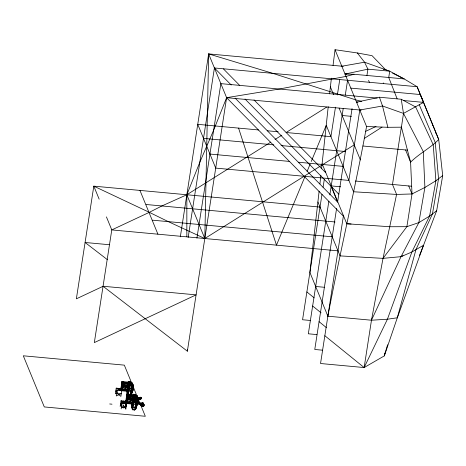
<?xml version="1.0" encoding="UTF-8"?>
<svg xmlns="http://www.w3.org/2000/svg" width="466" height="466" viewBox="0 0 466 466"><rect width="100%" height="100%" fill="white"/><g stroke="black" fill="none" stroke-linecap="round" stroke-linejoin="round"><path stroke-width="0.7" d="M123.234 405.496C123.659 404.61 123.391 406.637 123.799 405.17M123.42 405.228L123.682 405.606M125.529 405.606L125.709 404.418M125.733 406.107C127.591 400.929 118.352 401.756 121.376 406.305M121.23 406.253C125.034 411.967 128.878 401.203 122.395 402.694C119.896 402.682 121.632 408.536 121.09 405.076C121.358 403.096 124.189 402.245 125.453 403.824M134.668 396.735L126.822 394.312L125.733 401.354L125.82 409.329L126.63 403.544L126.822 394.312L135.874 395.18L137.249 395.954L137.569 396.735L136.567 397.288L127.719 396.502L127.434 395.803L137.569 396.735M343.226 66.318L208.646 53.91L204.813 238.522L168.308 221.635L149.312 212.339L161.871 205.96L186.843 194.753L270.717 142.177M136.381 398.028L136.794 398.127L136.742 399.828L137.353 401.226L140.534 403.288L139.899 404.342L136.02 403.317L134.575 401.96L134.476 399.135M143.942 405.933C142.462 405.834 141.571 403.987 143.994 405.076C139.975 403.509 146.242 405.467 139.963 403.09L139.753 403.37L143.691 405.985M140.202 399.403C136.818 398.844 143.72 399.391 140.085 398.581C142.293 397.888 140.959 398.372 139.852 398.034C142.544 396.461 138.35 398.185 138.041 399.082C140.569 400.201 139.41 399.053 138.099 399.164L138.839 398.325L137.796 397.813L138.344 397.818L138.041 398.78M139.52 403.713L141.815 405.455L142.386 405.216L143.307 406.218L143.091 406.439L141.676 405.502L142.322 406.568L139.52 403.713L143.901 405.903L139.963 403.09L140.942 403.521M141.571 405.583L140.528 404.459L140.615 403.405L141.571 405.583L142.48 406.626L141.909 405.461L142.561 406.486M135.134 402.076L134.575 401.96L135.064 397.702L136.794 398.127L136.392 399.811L137.231 399.781L136.014 399.496M136.934 401.185L137.633 400.993L137.552 399.199L136.567 397.288L136.387 399.333L136.765 399.345L136.567 397.288L134.383 397.084L132.42 409.795L134.598 409.998L135.606 409.416L137.569 403.882L135.606 409.416L136.014 407.098M135.606 409.416L135.973 407.045L136.293 407.08L136.253 407.505L134.965 407.628L132.781 407.43L132.495 406.725M343.436 215.63L320.538 363.515L364.144 367.552L384.304 355.902L397.306 317.789L397.44 316.356M137.977 401.832L138.053 398.861L137.173 396.968L136.451 396.583L136.404 396.898L135.379 394.405L133.119 394.259L131.884 405.239L132.175 405.944L133.264 406.043M127.317 393.164L127.026 392.459L128.284 381.322L130.136 381.625L132.385 383.174L132.711 383.955L131.709 384.508L130.614 384.409L130.503 383.699L129.362 383.943L130.666 384.299M328.215 106.726L321.569 168.779M329.567 93.864L331.408 78.177M350.799 88.115L420.332 94.546L438.722 139.503L442.7 175.589L436.659 210.743L423.547 245.244L397.306 317.789L387.415 319.222L371.472 320.229L327.866 316.193L309.896 272.424L319.123 191.182M319.909 183.954L320.858 175.286M143.219 403.038C143.359 403.043 140.406 403.597 143.173 403.317C142.94 402.56 139.905 402.95 140.563 404.459L144.215 404.966M142.48 406.626L141.984 405.356L139.474 403.859M333.044 65.374L335.037 49.722L357.34 52.961L372.072 55.693L385.516 69.638L387.444 70.599M140.528 404.459L140.674 403.457L139.404 403.911L140.528 404.459L142.439 406.597L140.324 404.208L140.668 403.346L143.033 402.968L140.668 403.346L140.33 404.599M361.587 101.338L355.61 99.823L272.82 73.36L208.646 53.91L226.616 97.679L359.787 109.999L382.522 105.986L403.486 113.407L423.279 151.59L424.899 187.454L418.858 222.608L401.034 256.673L371.472 320.229L383.017 258.362L406.882 226.674L412.014 193.967L410.593 162.168L401.424 127.189L403.486 113.407L401.243 99.252L379.44 97.237L356.566 102.153L357.952 102.182M120.548 390.689L121.964 381.532L131.016 382.4L131.738 382.784L132.327 384.054M120.968 390.52L122.255 382.237L132.385 383.174C134.674 386.512 133.253 390.392 131.692 393.659M121.486 390.059L122.575 383.017L132.711 383.955M120.146 406.404L121.02 400.772L132.391 401.972M121.172 408.903L122.04 403.265L121.02 400.772L126.63 403.544L133.288 404.162M126.659 394.824L127.806 387.432L121.964 381.532L121.772 390.764L116.22 388.143L115.352 393.782L117.257 392.885M126.95 395.529L128.709 384.153M125.15 407.692L125.342 406.451M125.733 403.917L127.113 395.017L126.822 394.312L132.659 400.236M127.27 396.31L129.03 384.939M125.471 408.478L127.434 395.803L133.27 401.721L133.748 402.845L132.781 407.43M131.738 382.784L128.785 382.539L129.717 382.219L129.397 381.485L130.002 382.953M128.977 387.858L129.519 384.339L131.709 384.508C134.313 387.852 131.546 391.708 130.107 394.848L127.923 394.65L127.637 393.945M125.436 405.834L126.63 403.544L127.719 396.502L135.664 395.098L136.596 395.564L133.649 395.29L133.119 394.259M129.88 382.609L129.758 381.951L128.622 382.149L128.08 385.673L121.416 385.056L122.319 387.246L132.775 388.213L133.666 387.619L133.503 387.229M130.457 384.013L130.503 383.699L131.593 383.803L132.315 384.188C135.035 388.539 131.127 393.118 129.74 397.218L127.562 397.015L128.703 389.623L122.861 383.722L121.964 381.532L130.795 384.24M132.029 382.941C134.907 386.745 132.443 390.863 131.395 394.725L130.107 394.848L130.684 391.755L131.878 390.17L132.064 386.949L131.016 382.4L129.758 381.951M127.771 395.622L129.74 397.218L130.305 393.543M129.74 397.218L130.748 396.636L131.022 394.859M131.517 407.604L133.486 394.9L135.664 395.098M131.808 408.309L133.771 395.634M132.128 409.09L134.091 396.415M134.575 394.999L134.249 394.329M134.738 395.389L134.616 394.731L135.874 395.18L135.827 395.494L133.649 395.29L134.785 395.075M135.472 397.189L135.361 396.479L134.225 396.694L133.69 395.442L136.882 395.756L138.152 398.745L138.111 401.733M132.629 408.402L134.598 409.998L135.163 406.323M132.478 399.764L132.95 400.911L127.113 395.017L137.249 395.954L138.326 398.593L136.387 399.333L136.567 397.288L136.981 400.818M180.33 236.827L208.646 53.91M188.177 237.439L214.412 67.96L417.117 86.711L423.547 102.386L403.486 113.407M196.937 238.079L220.849 83.635L377.233 98.099M106.429 216.888L111.776 229.919L94.336 342.592L196.093 294.861L103.056 286.252L187.367 351.201L226.616 97.679L279.256 89.035L345.993 76.407L354.043 74.28L404.138 78.911L417.117 86.711L438.722 139.503C430.258 148.147 419.214 153.576 410.593 162.168L405.577 149.953M321.989 194.31L302.568 319.746L310.432 320.474M323.084 187.221L324.295 179.422M325.466 171.861L325.39 172.333L254.017 99.934M335.473 107.192L330.912 136.655L286.13 132.507L326.619 107.128M337.367 94.959L339.743 79.61M328.85 201.265L308.335 333.796L316.915 334.588M329.841 194.887L343.221 108.444M345.294 95.064L347.584 80.274M336.603 208.436L314.771 349.471L322.635 350.199M235.12 98.11L337.594 202.052L352.057 108.63M366.934 75.475L367.913 69.16L364.552 62.217L357.34 52.961M324.843 335.724L364.144 367.552L371.693 318.791M401.377 127.026L392.488 184.454L396.583 194.427L383.017 258.362L340.058 255.898L317.934 202.017M384.747 353.036L384.304 355.902L387.601 344.747M138.163 401.179L138.163 398.203M138.221 402.158L138.326 398.593L137.686 397.609L137.79 398.809M133.026 395.908L132.967 398.046M137.033 403.317L134.965 407.628L135.88 402.944L133.748 402.845L134.691 398.098L134.225 396.694L135.315 396.793L135.361 396.479L134.383 397.084M127.923 394.65L129.863 385.166L128.284 381.322M327.866 316.193C339.871 252.782 354.958 189.988 366.561 126.507L335.037 49.722M125.232 404.022L125.733 401.354L127.719 396.502L133.556 402.426M119.156 389.85L128.144 390.677L128.534 391.632L130.684 391.755L131.709 384.508L131.29 384.386M140.318 403.539L140.208 403.987L136.864 402.321L137.284 401.564L136.311 400.37L136.264 399.572L136.794 398.127M140.01 403.888L139.899 404.342L136.34 403.049L134.622 401.43L135.082 401.494L134.575 401.96M397.306 317.789L415.957 249.607L432.425 213.999L438.547 178.728L435.273 142.579L419.219 104.664M121.795 405.344L121.177 405.286C121.451 403.038 124.952 402.397 125.849 404.552M123.641 405.344L123.653 405.624M131.016 394.795L130.824 395.972L131.103 395.017M130.585 396.24L130.748 396.636L131.278 393.904L131.243 394.539M130.748 396.636L131.395 394.725L131.115 394.265M140.324 404.208L140.615 403.405L140.243 404.587L140.674 403.457M136.777 400.981L136.963 400.463M124.014 402.63L133.002 403.457L133.439 404.523L135.577 404.628L137.19 404.098L134.598 409.998M133.206 388.982L132.711 391.102L130.684 391.755M140.08 398.249L141.419 398.156M131.529 393.263L132.292 391.347M419.534 255.339L423.547 245.244L411.88 251.995L401.034 256.673L383.017 258.362M186.849 236.641L186.843 194.753L199.815 162.267L213.644 130.165L226.616 97.679L343.36 216.102M120.875 390.496L120.875 388.574L122.861 383.722L129.233 382.551M134.674 398.657L135.064 397.702M305.125 176.195L276.478 245.151L238.58 128.109M307.071 171.511L310.129 164.143M311.241 161.469L326.258 125.313L353.537 191.759L396.583 194.427L412.014 193.967L424.899 187.454L435.885 180.756L442.7 175.589M140.825 398.943L140.79 398.616L141.023 398.826M364.144 367.552L387.415 319.222L411.88 251.995L429.594 216.084L435.885 180.756L433.263 144.827L415.666 106.988L401.243 99.252M139.346 398.016L138.239 398.034L140.866 397.312M140.738 398.733L139.753 398.809L140.423 399.199M138.297 398.313L138.128 397.848L137.796 398.121L133.445 387.345M136.864 402.321L135.326 400.812L135.111 399.181L136.084 397.947M143.994 405.076L142.549 404.843L143.837 405.723L139.753 403.37M123.537 405.601L123.548 405.204L123.735 405.519M143.953 405.047L141.181 403.975L141.134 404.29C146.54 409.835 139.8 402.939 143.685 405.915L142.456 404.948M142.742 404.721L143.912 405.717M135.577 404.628L136.346 403.498M137.703 398.75L137.971 398.016L140.808 397.224L139.911 398.197M136.02 403.317L136.387 402.805M139.672 399.513L139.037 399.077L139.637 399.706M142.404 405.076L140.86 404.494L143.307 406.218M137.796 398.121L138.128 397.848M136.288 399.082L137.552 399.199L136.922 399.729L136.567 397.288M134.994 400.457L134.068 401.209L133.544 399.939L126.886 399.321M436.659 210.743L429.594 216.084L418.858 222.608L406.882 226.674L389.867 226.744L346.774 223.773L322.123 163.723M139.421 399.152L139.736 399.595M140.417 398.203L139.847 398.11L141.349 397.958L140.179 398.477M364.226 138.472L382.015 127.119M130.48 385.295L121.772 390.764L120.875 388.574L128.354 383.885M275.033 139.468L281.814 135.216M354.41 144.74L204.813 238.522L186.843 194.753M134.109 398.855L126.63 403.544L122.04 403.265L133.212 396.665M137.633 400.993L138.524 400.399L138.006 397.813M128.418 388.918L128.872 390.025L131.878 390.17L133.363 389.378L133.043 388.592M138.839 398.325L137.936 398.407L140.773 397.312M123.711 401.884L133.771 402.775M122.028 386.541L128.686 387.159L129.21 388.428L132.775 388.213M365.56 131.4L376.021 126.437M129.321 385.638L130.515 385.073M401.034 256.673L402.979 255.752M131.581 391.673L132.332 391.318M137.505 397.906L138.792 398.162L137.796 397.813L140.808 397.224L139.753 397.772M103.108 286.281L76.366 298.822L93.806 186.15L320.014 207.073M135.653 407.377L136.293 407.08M120.875 388.574L117.123 390.333L116.25 395.966L121.335 393.584L116.686 393.153L120.898 396.397L122.861 383.722L129.519 384.339M136.439 404.453L136.987 404.22M136.451 396.583L135.519 396.916L135.775 398.046L136.847 397.981M140.668 403.346C141.658 404.057 144.693 402.502 141.932 403.317L143.079 403.212C142.089 404.267 141.489 403.97 139.963 403.09L140.563 404.459L141.181 403.975L142.689 404.61M140.359 398.115L141.361 398.075L140.132 398.104M129.903 382.429L128.785 382.539L129.717 382.219M341.817 66.23L364.552 62.217L389.716 71.181L404.138 78.911L392.582 73.156M136.759 399.327L137.552 399.199M346.465 73.855L345.038 74.077L354.043 74.28M128.785 382.539L130.428 382.283M130.463 382.37L130.969 382.714M140.493 403.533L144.18 404.942M346.465 73.931L345.038 74.077L367.913 69.16L389.716 71.181L388.737 77.49L397.131 98.786M134.691 398.098L135.775 398.046M121.544 406.766L122.529 407.465L123.775 407.581M366.561 126.507L387.863 127.305L401.424 127.189M133.748 402.845L134.633 402.851M129.863 385.166L131.604 385.196L131.028 383.803M346.774 223.773L351.108 223.989M128.872 390.025L129.775 390.071M361.197 110.087L359.787 109.999L348.883 180.424L215.717 168.104L197.747 124.335L258.601 129.962M383.431 69.446L385.516 69.638M403.387 100.516L423.547 102.386M342.131 115.486L351.422 116.349M267.298 130.765L278.161 131.773M362.915 146.004L407.703 150.145M203.514 138.379L273.787 144.879M281.033 145.549L345.248 151.491M209.945 154.054L289.642 161.428M298.333 162.232L343.116 166.374M355.366 181.018L411.536 186.219M331.233 185.911L340.611 186.779M146.091 204.498L335.071 221.979M152.528 220.173L332.217 236.798M337.984 250.842L111.776 229.919L149.009 212.49L157.916 234.182M109.417 244.737L85.086 242.483L107.302 259.597M315.663 286.474L324.243 287.266M129.07 383.244L132.548 383.565M132.315 384.188L129.362 383.943L130.643 384.24M129.251 386.098L131.808 386.337L132.064 386.949L133.468 385.813L132.624 384.689M121.708 385.755L129.472 386.477M127.533 389.192L116.22 388.143L116.488 388.795M118.836 389.063L127.818 389.896L127.428 388.941M128.43 391.382L117.123 390.333L116.855 389.681M116.949 391.067L115.784 390.962L117.368 392.18M133.928 396.024L137.406 396.345M132.938 398.453L126.28 397.836L127.177 400.026L134.913 400.737M126.566 398.535L133.224 399.152L132.705 397.882M120.985 404.82L121.609 404.884L121.416 404.418L120.799 404.366L121.177 405.286M109.685 403.97L111.991 404.185M121.603 406.084L126.257 406.515M135.326 400.812L135.752 400.865M135.845 396.822L134.173 396.607L137.348 396.881M140.085 398.581L141.058 398.71M135.827 395.494L136.882 395.756M136.055 399.642L136.742 399.828L136.264 399.572M138.559 403.748L139.73 404.401L140.47 403.55L137.284 401.564M140.68 403.509L144.058 404.738L142.957 404.377M135.111 399.181L135.489 399.368M138.967 399.321L139.579 399.624L139.299 399.106M141.361 398.075L141.21 398.296M142.841 404.366L142.037 403.533M138.944 399.193L139.596 399.467L139.183 399.036M142.386 405.216L143.05 406.352L142.008 405.455M141.559 405.641L140.295 404.57M306.873 291.955L314.171 297.867M312.639 306.005L321.062 312.82M319.076 321.68L326.375 327.586M127.166 394.137L128.144 394.935M138.344 397.818L138.775 398.238M121.288 406.09L120.939 405.542M141.984 405.356L143.26 406.358L142.107 405.269M223.43 68.904L239.74 85.453M214.412 67.96L231.235 85.022M245 98.984L338.805 194.136M122.255 382.237L129.047 389.127M122.575 383.017L128.412 388.941M131.36 388.562L132.472 389.966M141.676 405.502L142.439 406.597M383.25 82.925L383.53 83.6M368.589 80.362L369.387 82.296M408.723 185.957L412.014 193.967M330.318 86.711L333.569 94.633M339.114 108.129L360.381 159.937M331.157 186.377L337.594 202.052M139.946 190.419L148.858 212.112L93.806 186.15L99.159 199.174M131.785 383.308L124.329 365.14L23.3 355.797L44.293 406.935L145.322 416.278L138.414 399.455M130.136 381.625L130.707 383.017M130.323 383.739L130.923 385.201L130.503 383.699M131.965 388.137L132.134 388.539M128.045 383.174L128.348 383.908M128.96 385.394L129.554 386.832M132.903 395.954L133.497 397.393M133.818 398.18L134.412 399.618M127.847 385.102L128.366 386.372M127.637 387.025L128.092 388.131M132.239 401.605L132.682 402.676M125.733 401.354L126.018 402.059M126.344 402.84L126.63 403.544M125.698 405.018L125.471 403.626M118.527 388.359L119.43 390.549M123.327 400.987L124.346 403.48M125.494 406.853L124.48 407.616M123.403 405.006L123.933 406.3M379.44 97.237L382.522 105.986L387.863 127.305M435.506 131.668L435.663 133.107M432.285 123.828L432.448 125.272M133.305 385.423L133.439 386.623M133.148 385.033L133.346 386.832M135.379 394.405L135.472 395.681M187.367 349.756L187.367 351.201"/></g></svg>
